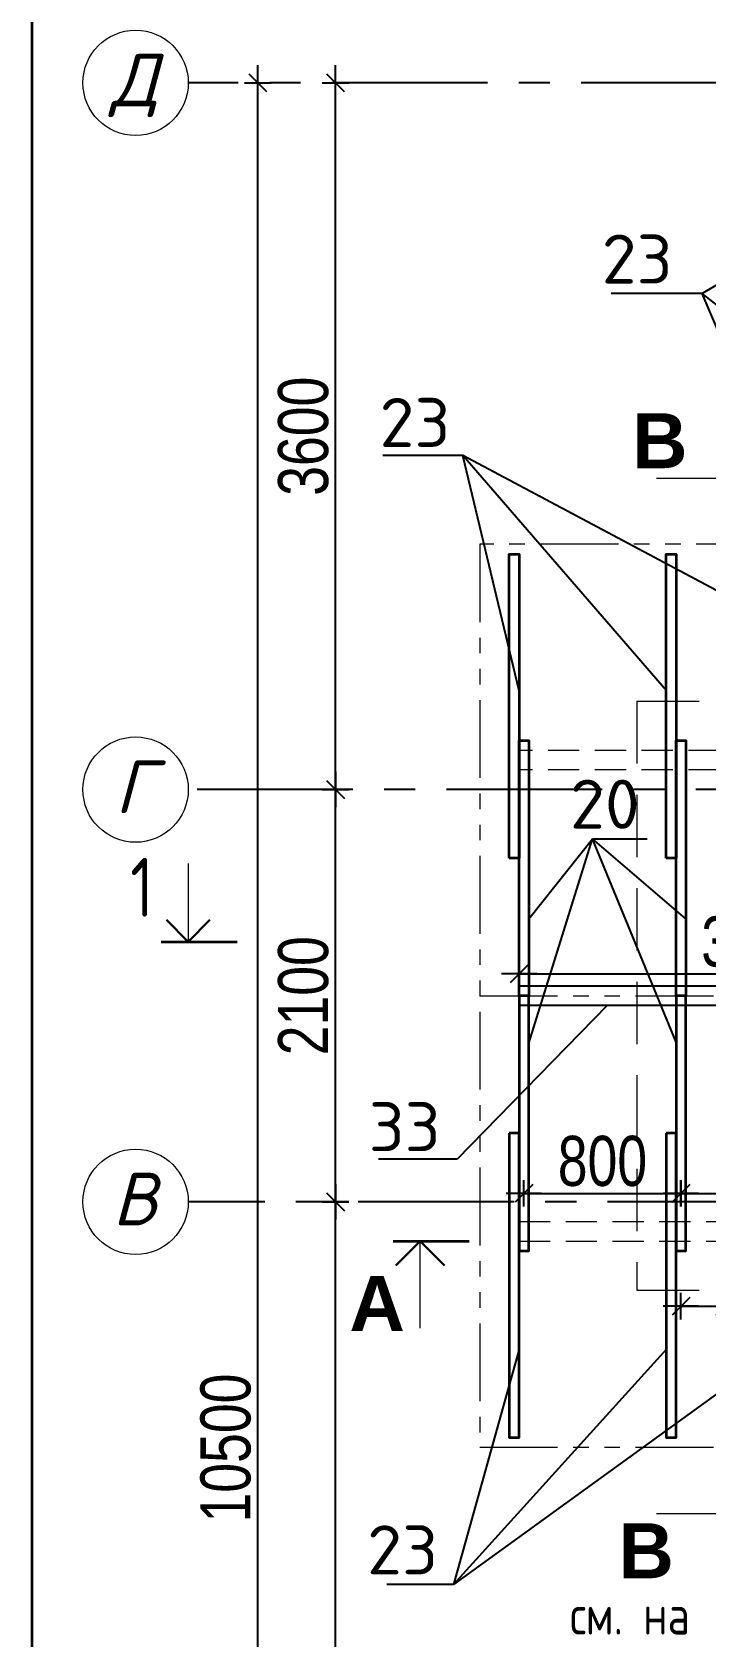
# Model space of a CAD drawing. Extents: x -12289450 to -10763036, y -7834513 to -6150123.
# Drawn here: x -11003020 to -10999587, y -7685033 to -7676859 of the extents above; entities that cross this region are included whole.
import ezdxf

# ---------------------------------------------------------------- set-up
doc = ezdxf.new("R2010")
doc.units = 0
doc.header["$LTSCALE"] = 25
doc.header["$PDMODE"] = 35
for name, pattern in [('CENTER', [50.8, 31.75, -6.35, 6.35, -6.35]), ('HIDDEN', [9.525, 6.35, -3.175]), ('HIDDEN2', [4.7625, 3.175, -1.5875]), ('PHANTOM2', [31.75, 15.875, -3.175, 3.175, -3.175, 3.175, -3.175])]:
    doc.linetypes.add(name, pattern=pattern)
doc.layers.get('DefPoints').update_dxf_attribs({"color": 10, "lineweight": 30})
for name, color, linetype in [('001-ПЕРЕГОРОДКИ', 5, 'Continuous'), ('005-РАЗМЕРЫ', 252, 'Continuous'), ('014-ОСИ', 251, 'CENTER'), ('Annotation - Text', 7, 'Continuous'), ('ArchiCAD', 7, 'Continuous'), ('Крыши', 7, 'Continuous'), ('Примечания', 7, 'Continuous')]:
    doc.layers.add(name, color=color, linetype=linetype)
for name, color, linetype, lineweight in [('Перегор', 4, 'Continuous', 20), ('Стена', 7, 'Continuous', 5), ('СТЕНЫ', 5, 'Continuous', 40), ('тонкий', 114, 'Continuous', 20)]:
    doc.layers.add(name, color=color, linetype=linetype, lineweight=lineweight)
doc.styles.add('gismo', font='isocpeui.ttf')
doc.styles.add('ROMANT', font='romant.shx', dxfattribs={"height": 2})
doc.styles.add('RUSS', font='russ', dxfattribs={"width": 0.8})
doc.styles.get("Standard").update_dxf_attribs({"font": 'arial.ttf'})
doc.styles.add('TXT0', font='txt', dxfattribs={"width": 0.8})
doc.styles.add('СГЕНЕРИР_СТИЛЬ_1', font='arialbd.ttf')
doc.dimstyles.new('RUSS100', dxfattribs={"dimscale": 100, "dimtxt": 2, "dimasz": 1, "dimexe": 0.5, "dimexo": 3, "dimgap": 0.5, "dimtad": 1, "dimdec": 0, "dimrnd": 2.5, "dimzin": 0, "dimdsep": 46, "dimtxsty": 'RUSS', "dimblk1": 'ARCHTICK', "dimblk2": 'ARCHTICK', "dimsah": 1, "dimcen": 3, "dimdle": 1, "dimadec": 0, "dimazin": 2, "dimtp": 6, "dimtm": 6, "dimtfac": 3, "dimtdec": 0, "dimtmove": 2, "dimatfit": 3, "dimldrblk": 'NONE', "dimfxl": 0, "dimtolj": 1, "dimtzin": 0, "dimarcsym": 0})
doc.dimstyles.new('РАЗМЕРЫ', dxfattribs={"dimscale": 30, "dimtxt": 8.5, "dimasz": 0.15, "dimexe": 0, "dimexo": 0, "dimgap": 1.2, "dimtad": 1, "dimdec": 0, "dimzin": 0, "dimdsep": 46, "dimtxsty": 'TXT0', "dimblk1": 'A8MITTA', "dimblk2": 'A8MITTA', "dimsah": 1, "dimcen": 2, "dimse1": 1, "dimse2": 1, "dimadec": 0, "dimazin": 0, "dimtp": 6, "dimtm": 6, "dimtfac": 1, "dimtdec": 0, "dimtofl": 0, "dimtmove": 0, "dimatfit": 3, "dimldrblk": 'A8MITTA', "dimfxl": 0, "dimtolj": 1, "dimtzin": 0, "dimarcsym": 0})

# ---------------------------------------------------------------- blocks, each defined once
blk = doc.blocks.new('A8MITTA', base_point=(3180, 3140))
for p, q in [((3170, 3130), (3190, 3150)), ((3180, 3155), (3180, 3125)), ((3160, 3140), (3200, 3140))]:
    blk.add_line(p, q)
blk = doc.blocks.new('*D744')
at = {"layer": '005-РАЗМЕРЫ', "color": 0, "lineweight": -2, "ltscale": 1.2, "transparency": 16777216}
blk.add_line((-11001473.9, -7687612.7), (-11001473.9, -7682821.7), dxfattribs=at)
at = {"layer": 'DefPoints', "color": 0, "ltscale": 1.2, "transparency": 16777216}
for p in [(-11001473.9, -7682817.2), (-11001406.4, -7682817.2), (-11001422.9, -7687617.2)]:
    blk.add_point(p, dxfattribs=at)
at = {"layer": '005-РАЗМЕРЫ', "color": 0, "lineweight": -2, "ltscale": 1.2, "transparency": 16777216, "xscale": 4.5, "yscale": 4.5, "zscale": 4.5}
for p, rotation in [((-11001473.9, -7682817.2), 90), ((-11001473.9, -7687617.2), 270)]:
    blk.add_blockref('A8MITTA', p, dxfattribs=dict(at, rotation=rotation))
at = {"layer": '005-РАЗМЕРЫ', "color": 0, "ltscale": 1.2, "transparency": 16777216, "insert": (-11001637.4, -7685528), "char_height": 255, "attachment_point": 5, "rotation": 90, "style": 'TXT0'}
blk.add_mtext('\\A1;4800', dxfattribs=at)
blk = doc.blocks.new('*D745')
at = {"layer": '005-РАЗМЕРЫ', "color": 0, "lineweight": -2, "ltscale": 1.2, "transparency": 16777216}
blk.add_line((-11001869.4, -7687612.7), (-11001869.4, -7677121.7), dxfattribs=at)
at = {"layer": 'DefPoints', "color": 0, "ltscale": 1.2, "transparency": 16777216}
for p in [(-11001869.4, -7677117.2), (-11001743.7, -7677117.2), (-11001795.9, -7687617.2)]:
    blk.add_point(p, dxfattribs=at)
at = {"layer": '005-РАЗМЕРЫ', "color": 0, "lineweight": -2, "ltscale": 1.2, "transparency": 16777216, "xscale": 4.5, "yscale": 4.5, "zscale": 4.5}
for p, rotation in [((-11001869.4, -7677117.2), 90), ((-11001869.4, -7687617.2), 270)]:
    blk.add_blockref('A8MITTA', p, dxfattribs=dict(at, rotation=rotation))
at = {"layer": '005-РАЗМЕРЫ', "color": 0, "ltscale": 1.2, "transparency": 16777216, "insert": (-11002032.9, -7684071.2), "char_height": 255, "attachment_point": 5, "rotation": 90, "style": 'TXT0'}
blk.add_mtext('\\A1;10500', dxfattribs=at)
blk = doc.blocks.new('*D746')
at = {"layer": '005-РАЗМЕРЫ', "color": 0, "lineweight": -2, "ltscale": 1.2, "transparency": 16777216}
blk.add_line((-11001473.9, -7682812.7), (-11001473.9, -7680721.7), dxfattribs=at)
at = {"layer": 'DefPoints', "color": 0, "ltscale": 1.2, "transparency": 16777216}
for p in [(-11001473.9, -7680717.2), (-11001322.9, -7680717.2), (-11001660.1, -7682817.2)]:
    blk.add_point(p, dxfattribs=at)
at = {"layer": '005-РАЗМЕРЫ', "color": 0, "lineweight": -2, "ltscale": 1.2, "transparency": 16777216, "xscale": 4.5, "yscale": 4.5, "zscale": 4.5}
for p, rotation in [((-11001473.9, -7680717.2), 90), ((-11001473.9, -7682817.2), 270)]:
    blk.add_blockref('A8MITTA', p, dxfattribs=dict(at, rotation=rotation))
at = {"layer": '005-РАЗМЕРЫ', "color": 0, "ltscale": 1.2, "transparency": 16777216, "insert": (-11001637.4, -7681767.2), "char_height": 255, "attachment_point": 5, "rotation": 90, "style": 'TXT0'}
blk.add_mtext('\\A1;2100', dxfattribs=at)
blk = doc.blocks.new('*D747')
at = {"layer": '005-РАЗМЕРЫ', "color": 0, "lineweight": -2, "ltscale": 1.2, "transparency": 16777216}
blk.add_line((-11001473.9, -7680712.7), (-11001473.9, -7677121.7), dxfattribs=at)
at = {"layer": 'DefPoints', "color": 0, "ltscale": 1.2, "transparency": 16777216}
for p in [(-11001473.9, -7677117.2), (-11001273.8, -7677117.2), (-11001322.9, -7680717.2)]:
    blk.add_point(p, dxfattribs=at)
at = {"layer": '005-РАЗМЕРЫ', "color": 0, "lineweight": -2, "ltscale": 1.2, "transparency": 16777216, "xscale": 4.5, "yscale": 4.5, "zscale": 4.5}
for p, rotation in [((-11001473.9, -7677117.2), 90), ((-11001473.9, -7680717.2), 270)]:
    blk.add_blockref('A8MITTA', p, dxfattribs=dict(at, rotation=rotation))
at = {"layer": '005-РАЗМЕРЫ', "color": 0, "ltscale": 1.2, "transparency": 16777216, "insert": (-11001637.4, -7678917.2), "char_height": 255, "attachment_point": 5, "rotation": 90, "style": 'TXT0'}
blk.add_mtext('\\A1;3600', dxfattribs=at)
blk = doc.blocks.new('_ArchTick')
at = {"color": 0, "linetype": 'ByBlock', "const_width": 0.15}
blk.add_lwpolyline([(-0.5, -0.5), (0.5, 0.5)], dxfattribs=at)
blk = doc.blocks.new('*D849')
at = {"layer": '005-РАЗМЕРЫ', "color": 0, "lineweight": -2, "ltscale": 1.2, "transparency": 16777216}
blk.add_line((-11000534.9, -7681656.2), (-10996893.9, -7681656.2), dxfattribs=at)
at = {"layer": 'DefPoints', "color": 0, "ltscale": 1.2, "transparency": 16777216}
for p in [(-10996889.4, -7681656.2), (-11000539.4, -7681717.2), (-10996889.4, -7681717.2)]:
    blk.add_point(p, dxfattribs=at)
at = {"layer": '005-РАЗМЕРЫ', "color": 0, "lineweight": -2, "ltscale": 1.2, "transparency": 16777216, "xscale": 4.5, "yscale": 4.5, "zscale": 4.5, "rotation": 180}
blk.add_blockref('A8MITTA', (-11000539.4, -7681656.2), dxfattribs=at)
at = {"layer": '005-РАЗМЕРЫ', "color": 0, "lineweight": -2, "ltscale": 1.2, "transparency": 16777216, "xscale": 4.5, "yscale": 4.5, "zscale": 4.5}
blk.add_blockref('A8MITTA', (-10996889.4, -7681656.2), dxfattribs=at)
at = {"layer": '005-РАЗМЕРЫ', "color": 0, "ltscale": 1.2, "transparency": 16777216, "insert": (-10999307.5, -7681492.7), "char_height": 255, "attachment_point": 5, "style": 'TXT0'}
blk.add_mtext('\\A1;3650', dxfattribs=at)
blk = doc.blocks.new('*D871')
at = {"layer": '005-РАЗМЕРЫ', "color": 0, "lineweight": -2, "ltscale": 1.2, "transparency": 16777216}
blk.add_line((-11000509.9, -7682773.8), (-10999718.9, -7682773.8), dxfattribs=at)
at = {"layer": 'DefPoints', "color": 0, "ltscale": 1.2, "transparency": 16777216}
for p in [(-10999714.4, -7682773.8), (-11000514.4, -7683139.7), (-10999714.4, -7683139.7)]:
    blk.add_point(p, dxfattribs=at)
at = {"layer": '005-РАЗМЕРЫ', "color": 0, "lineweight": -2, "ltscale": 1.2, "transparency": 16777216, "xscale": 4.5, "yscale": 4.5, "zscale": 4.5, "rotation": 180}
blk.add_blockref('A8MITTA', (-11000514.4, -7682773.8), dxfattribs=at)
at = {"layer": '005-РАЗМЕРЫ', "color": 0, "lineweight": -2, "ltscale": 1.2, "transparency": 16777216, "xscale": 4.5, "yscale": 4.5, "zscale": 4.5}
blk.add_blockref('A8MITTA', (-10999714.4, -7682773.8), dxfattribs=at)
at = {"layer": '005-РАЗМЕРЫ', "color": 0, "ltscale": 1.2, "transparency": 16777216, "insert": (-11000114.4, -7682610.3), "char_height": 255, "attachment_point": 5, "style": 'TXT0'}
blk.add_mtext('\\A1;800', dxfattribs=at)
blk = doc.blocks.new('*D872')
at = {"layer": '005-РАЗМЕРЫ', "color": 0, "lineweight": -2, "ltscale": 1.2, "transparency": 16777216}
blk.add_line((-10999709.9, -7682773.8), (-10998918.9, -7682773.8), dxfattribs=at)
at = {"layer": 'DefPoints', "color": 0, "ltscale": 1.2, "transparency": 16777216}
for p in [(-10998914.4, -7682773.8), (-10999714.4, -7683139.7), (-10998914.4, -7683139.7)]:
    blk.add_point(p, dxfattribs=at)
at = {"layer": '005-РАЗМЕРЫ', "color": 0, "lineweight": -2, "ltscale": 1.2, "transparency": 16777216, "xscale": 4.5, "yscale": 4.5, "zscale": 4.5, "rotation": 180}
blk.add_blockref('A8MITTA', (-10999714.4, -7682773.8), dxfattribs=at)
at = {"layer": '005-РАЗМЕРЫ', "color": 0, "lineweight": -2, "ltscale": 1.2, "transparency": 16777216, "xscale": 4.5, "yscale": 4.5, "zscale": 4.5}
blk.add_blockref('A8MITTA', (-10998914.4, -7682773.8), dxfattribs=at)
at = {"layer": '005-РАЗМЕРЫ', "color": 0, "ltscale": 1.2, "transparency": 16777216, "insert": (-10999314.4, -7682610.3), "char_height": 255, "attachment_point": 5, "style": 'TXT0'}
blk.add_mtext('\\A1;800', dxfattribs=at)
blk = doc.blocks.new('*D875')
at = {"layer": '005-РАЗМЕРЫ', "color": 0, "lineweight": -2, "ltscale": 1.2, "transparency": 16777216}
for p, q in [((-10999709.9, -7683348.6), (-10999493.9, -7683348.6)), ((-10999489.4, -7683348.6), (-10998868.9, -7683348.6))]:
    blk.add_line(p, q, dxfattribs=at)
at = {"layer": 'DefPoints', "color": 0, "ltscale": 1.2, "transparency": 16777216}
for p in [(-10999714.4, -7683203.6), (-10999489.4, -7683318.3), (-10999714.4, -7683348.6)]:
    blk.add_point(p, dxfattribs=at)
at = {"layer": '005-РАЗМЕРЫ', "color": 0, "lineweight": -2, "ltscale": 1.2, "transparency": 16777216, "xscale": 4.5, "yscale": 4.5, "zscale": 4.5, "rotation": 180}
blk.add_blockref('A8MITTA', (-10999714.4, -7683348.6), dxfattribs=at)
at = {"layer": '005-РАЗМЕРЫ', "color": 0, "lineweight": -2, "ltscale": 1.2, "transparency": 16777216, "xscale": 4.5, "yscale": 4.5, "zscale": 4.5}
blk.add_blockref('A8MITTA', (-10999489.4, -7683348.6), dxfattribs=at)
at = {"layer": '005-РАЗМЕРЫ', "color": 0, "ltscale": 1.2, "transparency": 16777216, "insert": (-10999176.9, -7683185.1), "char_height": 255, "attachment_point": 5, "style": 'TXT0'}
blk.add_mtext('\\A1;225', dxfattribs=at)

msp = doc.modelspace()

# ---------------------------------------------------------------- linework, layer by layer
at = {"layer": '001-ПЕРЕГОРОДКИ', "color": 5, "linetype": 'HIDDEN2', "lineweight": 13, "ltscale": 4}
for p, q in [((-10999939.4, -7680267.2), (-10999939.4, -7683267.2)), ((-10999939.4, -7680267.2), (-10998439.4, -7680267.2)), ((-10999939.4, -7683267.2), (-10998439.4, -7683267.2))]:
    msp.add_line(p, q, dxfattribs=at)
at = {"layer": '001-ПЕРЕГОРОДКИ', "lineweight": 18, "ltscale": 100}
for points in [[(-10999838.8, -7679130.5), (-10999439.4, -7679130.5)], [(-10999838.8, -7679130.5), (-10999439.4, -7679130.5)], [(-11002224.6, -7681092.8), (-11002224.6, -7681492.2)], [(-11001042.9, -7683461), (-11001042.9, -7683017.2)], [(-10999838.8, -7684403.9), (-10999439.4, -7684403.9)], [(-10999838.8, -7684403.9), (-10999439.4, -7684403.9)]]:
    msp.add_lwpolyline(points, dxfattribs=at)
at = {"layer": '001-ПЕРЕГОРОДКИ', "lineweight": 35, "ltscale": 100}
for points in [[(-11002362, -7681492.2), (-11001975.5, -7681492.2)], [(-11001180.3, -7683017.2), (-11000793.8, -7683017.2)]]:
    msp.add_lwpolyline(points, dxfattribs=at)
at = {"layer": '005-РАЗМЕРЫ', "color": 4, "lineweight": 35}
for points in [[(-11000589.4, -7681067.2), (-11000589.4, -7679517.2), (-11000539.4, -7679517.2), (-11000539.4, -7681067.2), (-11000589.4, -7681067.2)], [(-10999789.4, -7681067.2), (-10999789.4, -7679517.2), (-10999739.4, -7679517.2), (-10999739.4, -7681067.2), (-10999789.4, -7681067.2)], [(-11000539.4, -7681767.2), (-11000539.4, -7680467.2), (-11000489.4, -7680467.2), (-11000489.4, -7681767.2), (-11000539.4, -7681767.2)], [(-10999739.4, -7681767.2), (-10999739.4, -7680467.2), (-10999689.4, -7680467.2), (-10999689.4, -7681767.2), (-10999739.4, -7681767.2)], [(-11000539.4, -7681767.2), (-11000539.4, -7683067.2), (-11000489.4, -7683067.2), (-11000489.4, -7681767.2), (-11000539.4, -7681767.2)], [(-10999739.4, -7681767.2), (-10999739.4, -7683067.2), (-10999689.4, -7683067.2), (-10999689.4, -7681767.2), (-10999739.4, -7681767.2)], [(-11000589.4, -7682467.2), (-11000589.4, -7684017.2), (-11000539.4, -7684017.2), (-11000539.4, -7682467.2), (-11000589.4, -7682467.2)], [(-10999789.4, -7682467.2), (-10999789.4, -7684017.2), (-10999739.4, -7684017.2), (-10999739.4, -7682467.2), (-10999789.4, -7682467.2)]]:
    msp.add_lwpolyline(points, dxfattribs=at)
at = {"layer": '014-ОСИ'}
for points in [[(-10993079.4, -7677117.2), (-11002223.9, -7677117.2)], [(-10992495.8, -7680717.2), (-11002223.9, -7680717.2)], [(-10986594.6, -7682817.2), (-11002223.9, -7682817.2)]]:
    msp.add_lwpolyline(points, dxfattribs=at)
at = {"layer": 'Annotation - Text', "color": 0, "lineweight": 20}
for centre in [(-11002492.3, -7677117.2), (-11002492.3, -7680717.2), (-11002492.3, -7682817.2)]:
    msp.add_circle(centre, 268.3, dxfattribs=at)
at = {"layer": 'ArchiCAD', "color": 7, "linetype": 'Continuous', "lineweight": 35}
msp.add_lwpolyline([(-11003019.6, -7672636.3), (-10973394.7, -7672636.3), (-10973394.7, -7694161.2), (-11003019.6, -7694161.2)], close=True, dxfattribs=at)
msp.add_lwpolyline([(-11003019.6, -7672636.3), (-10973394.7, -7672636.3), (-10973394.7, -7694161.2), (-11003019.6, -7694161.2)], close=True, dxfattribs=at)
at = {"layer": 'Крыши', "color": 12, "linetype": 'PHANTOM2', "lineweight": 0}
for p, q in [((-11000739.4, -7679467.2), (-11000739.4, -7684067.2)), ((-10999239.4, -7679467.2), (-11000739.4, -7679467.2)), ((-11000739.4, -7684067.2), (-10999239.4, -7684067.2))]:
    msp.add_line(p, q, dxfattribs=at)
msp.add_lwpolyline([(-11000739.4, -7681767.2), (-10996939.4, -7681767.2)], dxfattribs=at)
at = {"layer": 'СТЕНЫ', "color": 5, "lineweight": 30}
for points in [[(-11002224.6, -7681492.2), (-11002335.6, -7681381.2)], [(-11002224.6, -7681492.2), (-11002113.6, -7681381.2)], [(-11001042.9, -7683017.2), (-11001166.3, -7683140.6)], [(-11001042.9, -7683017.2), (-11000919.5, -7683140.6)]]:
    msp.add_lwpolyline(points, dxfattribs=at)
at = {"layer": 'СТЕНЫ', "color": 1, "lineweight": 25, "ltscale": 3}
msp.add_lwpolyline([(-10996889.4, -7681817.2), (-11000539.4, -7681817.2), (-11000539.4, -7681717.2), (-10996889.4, -7681717.2), (-10996889.4, -7681717.2), (-10996889.4, -7681817.2)], close=True, dxfattribs=at)
at = {"layer": 'тонкий', "color": 3, "linetype": 'HIDDEN', "lineweight": 9}
for p, q in [((-10998089.4, -7680517.2), (-11000539.4, -7680517.2)), ((-10998089.4, -7680617.2), (-11000539.4, -7680617.2)), ((-11000539.4, -7682917.2), (-10998089.4, -7682917.2)), ((-11000539.4, -7683017.2), (-10998089.4, -7683017.2))]:
    msp.add_line(p, q, dxfattribs=at)

# ---------------------------------------------------------------- texts
at = {"layer": 'Annotation - Text', "color": 0, "lineweight": 25, "char_height": 268.3, "attachment_point": 2, "style": 'gismo'}
for s, insert in [('Д', (-11002498.2, -7676968.4)), ('Г', (-11002498.2, -7680568.4)), ('В', (-11002498.2, -7682668.4))]:
    msp.add_mtext(s, dxfattribs=dict(at, insert=insert))
at = {"layer": 'Annotation - Text', "color": 7, "linetype": 'Continuous', "lineweight": 0, "char_height": 280, "style": 'СГЕНЕРИР_СТИЛЬ_1'}
for s, insert, attachment_point in [('В', (-10999822.1, -7679080), 8), ('A', (-11001262.2, -7683194.9), 2), ('В', (-10999891.7, -7684454.5), 2)]:
    msp.add_mtext(s, dxfattribs=dict(at, insert=insert, attachment_point=attachment_point))
at = {"layer": 'Примечания', "color": 7, "lineweight": 25}
for s, insert, char_height, attachment_point in [('{\\fGOST 2.304 type A|b0|i0|c0|p34;1}', (-11002520, -7681214.9), 300, 4), ('{\\fGOST 2.304 type A|b0|i0|c204|p34;см. на}', (-10999669.2, -7684921.1), 200, 6)]:
    msp.add_mtext(s, dxfattribs=dict(at, insert=insert, char_height=char_height, attachment_point=attachment_point))
at = {"layer": 'Стена', "linetype": 'Continuous', "ltscale": 100, "style": 'ROMANT'}
for s, p in [('23', (-11000118.5, -7678139.8)), ('23', (-11001250.1, -7678972.2)), ('20', (-11000280.1, -7680916.5)), ('33', (-11001305.2, -7682559.4)), ('23', (-11001313.3, -7684715.1))]:
    msp.add_text(s, height=250, dxfattribs=at).set_placement(p)

# ---------------------------------------------------------------- dimensions: what is measured, and where the dimension line sits
at = {"layer": '005-РАЗМЕРЫ', "ltscale": 1.2}
for base, p1, p2, picture, middle in [((-11001869.4, -7677117.2), (-11001795.9, -7687617.2), (-11001743.7, -7677117.2), '*D745', (-11001869.4, -7684071.2)), ((-11001473.9, -7682817.2), (-11001422.9, -7687617.2), (-11001406.4, -7682817.2), '*D744', (-11001473.9, -7685528))]:
    dim = msp.add_linear_dim(base=base, p1=p1, p2=p2, angle=90, dimstyle='РАЗМЕРЫ', dxfattribs=at)
    dim.commit()
    dim.dimension.update_dxf_attribs({"geometry": picture, "text_midpoint": middle, "dimtype": 160})
for base, p1, p2, picture, middle in [((-11001473.9, -7677117.2), (-11001322.9, -7680717.2), (-11001273.8, -7677117.2), '*D747', (-11001637.4, -7678917.2)), ((-11001473.9, -7680717.2), (-11001660.1, -7682817.2), (-11001322.9, -7680717.2), '*D746', (-11001637.4, -7681767.2))]:
    dim = msp.add_linear_dim(base=base, p1=p1, p2=p2, angle=90, dimstyle='РАЗМЕРЫ', dxfattribs=at)
    dim.commit()
    dim.dimension.update_dxf_attribs({"geometry": picture, "text_midpoint": middle})
for base, p1, p2, picture, middle in [((-10996889.4, -7681656.2), (-11000539.4, -7681717.2), (-10996889.4, -7681717.2), '*D849', (-10999307.5, -7681656.2)), ((-10999714.4, -7682773.8), (-11000514.4, -7683139.7), (-10999714.4, -7683139.7), '*D871', (-11000114.4, -7682773.8)), ((-10999714.4, -7683348.6), (-10999489.4, -7683318.3), (-10999714.4, -7683203.6), '*D875', (-10999176.9, -7683348.6))]:
    dim = msp.add_linear_dim(base=base, p1=p1, p2=p2, dimstyle='РАЗМЕРЫ', dxfattribs=at)
    dim.commit()
    dim.dimension.update_dxf_attribs({"geometry": picture, "text_midpoint": middle, "dimtype": 160})
dim = msp.add_linear_dim(base=(-10998914.4, -7682773.8), p1=(-10999714.4, -7683139.7), p2=(-10998914.4, -7683139.7), dimstyle='РАЗМЕРЫ', dxfattribs=at)
dim.commit()
dim.dimension.update_dxf_attribs({"geometry": '*D872', "text_midpoint": (-10999314.4, -7682610.3)})

# ---------------------------------------------------------------- leaders
at = {"layer": 'Перегор', "color": 6, "linetype": 'Continuous', "ltscale": 5}
for points in [[(-10998902.3, -7676992.2), (-10999728.5, -7676627.8), (-11000100.5, -7676627.8)], [(-10998988, -7677826.4), (-10999606.6, -7678190.8), (-11000069.6, -7678190.8)], [(-10999094.7, -7679392.2), (-10999606.6, -7678190.8), (-11000069.6, -7678190.8)], [(-10999094.7, -7678592.2), (-10999606.6, -7678190.8), (-10999921.8, -7678190.8)], [(-11000539.4, -7680214), (-11000825.2, -7679015.4), (-11001233.4, -7679015.4)], [(-10999788.6, -7680214), (-11000825.2, -7679015.4), (-11001233.4, -7679015.4)], [(-10998989.4, -7679994.2), (-11000825.2, -7679015.4), (-11001233.4, -7679015.4)], [(-11000489.4, -7681374.9), (-11000164.6, -7680967.4), (-10999887.2, -7680967.4)], [(-11000489.4, -7682008.4), (-11000164.6, -7680967.4), (-10999887.2, -7680967.4)], [(-10999689.4, -7681374.9), (-11000164.6, -7680967.4), (-10999887.2, -7680967.4)], [(-10999739.4, -7682003.3), (-11000164.6, -7680967.4), (-10999887.2, -7680967.4)], [(-11000091.1, -7681817.2), (-11000854.6, -7682599), (-11001254.6, -7682599)], [(-10998989.4, -7683401), (-11000873.7, -7684766.1), (-11001213.4, -7684766.1)], [(-11000539.4, -7683567.5), (-11000873.7, -7684766.1), (-11001213.4, -7684766.1)], [(-10999788.6, -7683567.5), (-11000873.7, -7684766.1), (-11001213.4, -7684766.1)], [(-10999007.3, -7684542.2), (-10999701.4, -7685943.9), (-11000164.4, -7685943.9)]]:
    msp.add_leader(points, dimstyle='RUSS100', override={"dimasz": 2, "dimgap": 0.5, "dimtad": 0, "dimfxl": 50}, dxfattribs=at)

doc.saveas('drawing.dxf')
